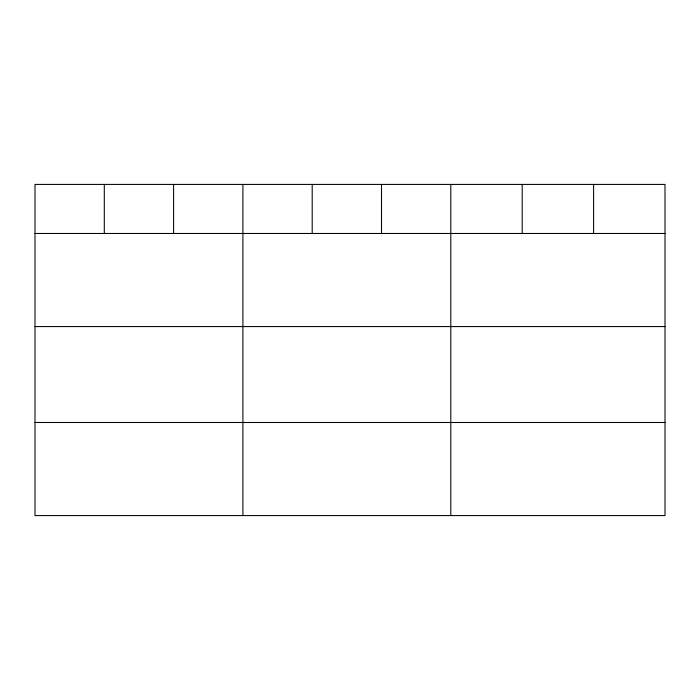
<?xml version="1.0" encoding="UTF-8"?>
<svg xmlns="http://www.w3.org/2000/svg" width="700" height="700" viewBox="0 0 700 700"><rect width="100%" height="100%" fill="white"/><g stroke="black" fill="none" stroke-linecap="round" stroke-linejoin="round"><path stroke-width="1.05" d="M665 233.476L665 515.585L35 515.585L35 184.415L665 184.415L665 233.476L35 233.476M35 326.567L665 326.567M35 422.485L665 422.485M593.6 184.415L593.6 233.476M522.2 184.415L522.2 233.476M450.8 184.415L450.8 515.585M381.5 184.415L381.5 233.476M312.2 184.415L312.2 233.476M242.9 184.415L242.9 515.585M173.6 184.415L173.6 233.476M104.3 184.415L104.3 233.476"/></g></svg>
